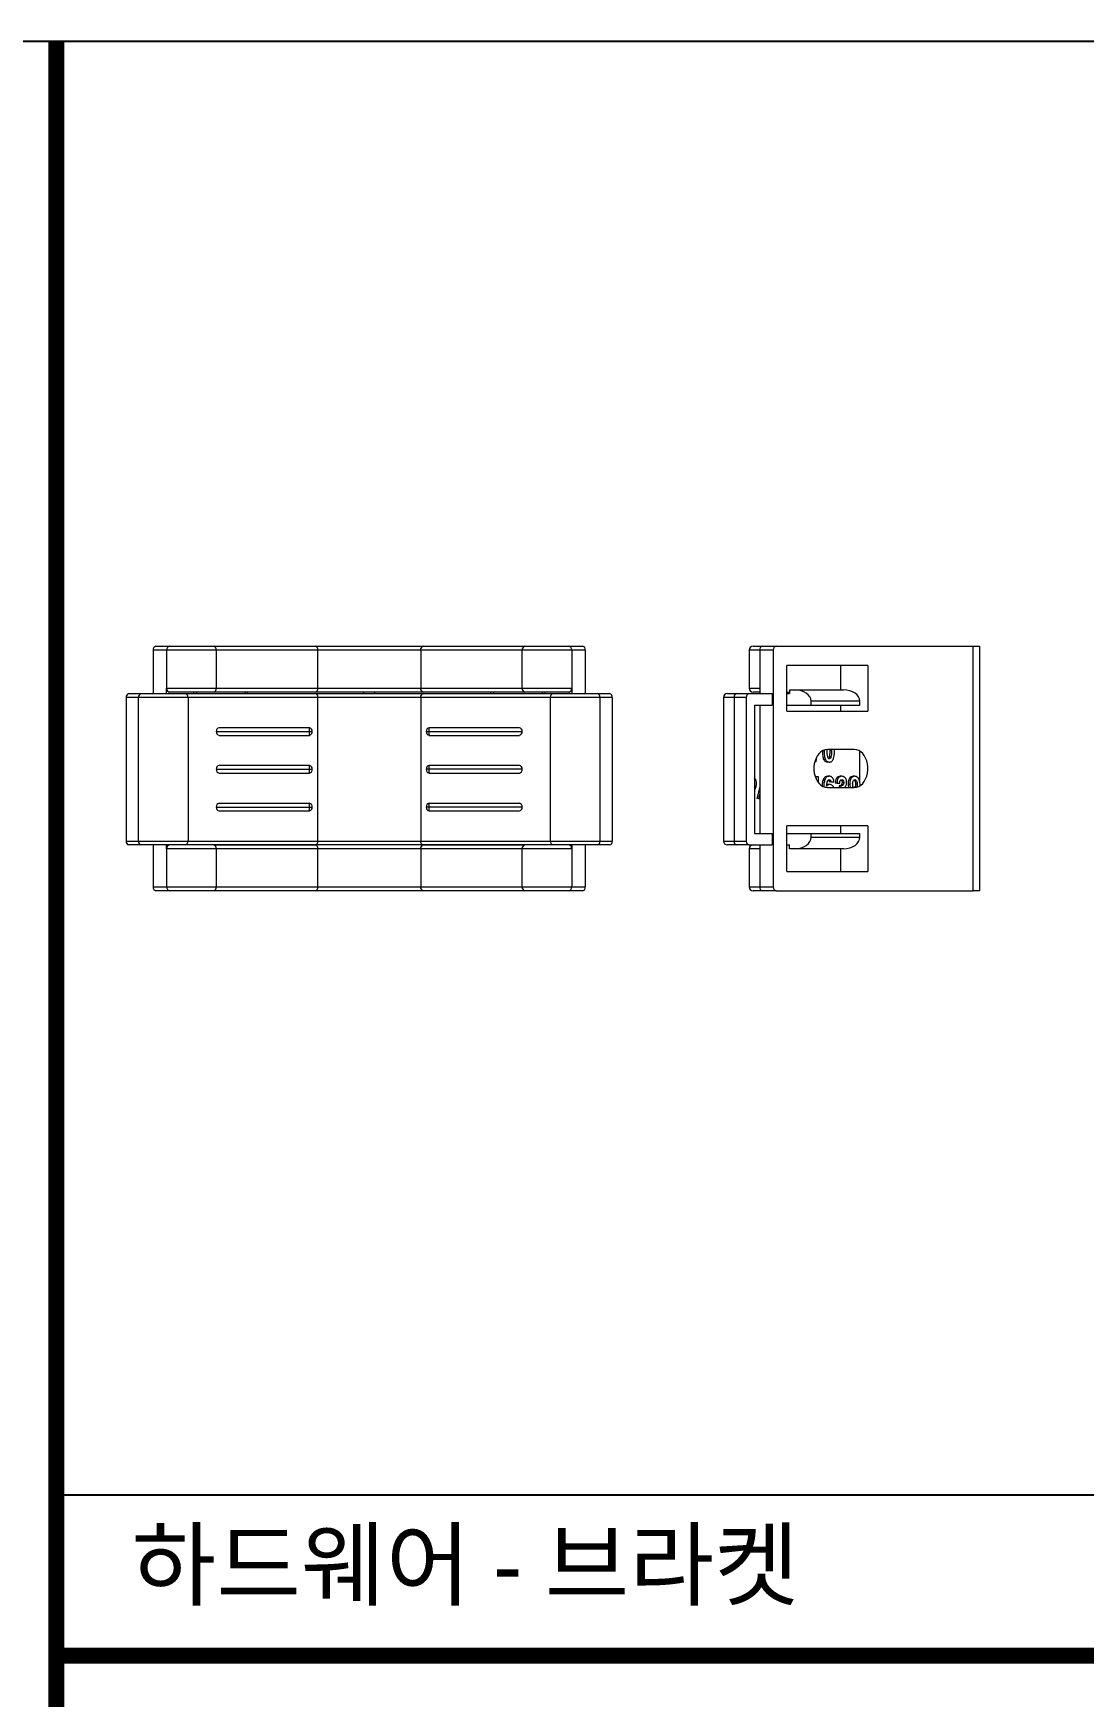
# Model space of a CAD drawing. Extents: x -256 to 8104, y -176 to 5714.
# Drawn here: x 5818 to 6471, y 4509 to 5543 of the extents above; entities that cross this region are included whole.
import ezdxf

# ---------------------------------------------------------------- set-up
doc = ezdxf.new("R2010")
doc.units = 0
doc.header["$LTSCALE"] = 30
doc.layers.get('0').update_dxf_attribs({"linetype": 'CONTINUOUS'})
doc.layers.add('TIT', color=3, linetype='CONTINUOUS')
doc.layers.add('부자재', color=4, linetype='CONTINUOUS')
doc.styles.add('돋움', font='malgun.ttf')

# ---------------------------------------------------------------- blocks, each defined once
blk = doc.blocks.new('U_T170_F')
at = {"color": 0, "lineweight": 15}
for p, q in [((-13.25, 7.75), (-14.14, 7.75)), ((-14.14, 7.75), (-14.14, 4.9)), ((-13.97, 8), (-13.08, 8)), ((-10.01, 7.75), (-13.25, 7.75)), ((-13.25, 5.25), (-13.25, 7.75)), ((-13.08, 8), (-10.18, 8)), ((-10.18, 8), (-3.53, 8)), ((-10.01, 7.75), (-10.01, 5.25)), ((-3.37, 7.75), (-10.01, 7.75)), ((-3.53, 8), (3.53, 8)), ((-3.37, 5.25), (-3.37, 7.75)), ((3.37, 7.75), (-3.37, 7.75)), ((10.01, 7.75), (3.37, 7.75)), ((3.37, 7.75), (3.37, 5.25)), ((3.53, 8), (10.18, 8)), ((13.25, 7.75), (10.01, 7.75)), ((10.01, 5.25), (10.01, 7.75)), ((10.18, 8), (13.08, 8)), ((13.08, 8), (13.97, 8)), ((13.25, 7.75), (13.25, 5.25)), ((14.14, 7.75), (13.25, 7.75)), ((14.14, 7.75), (14.14, 4.9)), ((-15.1, 4.65), (-15.91, 4.65)), ((-15.91, 4.65), (-15.91, -4.75)), ((-15.73, 4.9), (-14.93, 4.9)), ((-11.86, 4.65), (-15.1, 4.65)), ((-15.1, -4.75), (-15.1, 4.65)), ((-14.93, 4.9), (-12.03, 4.9)), ((-13.26, 5.25), (-13.25, 5.25)), ((-13.26, 4.9), (-13.26, 5.25)), ((-13.25, 5.25), (-10.01, 5.25)), ((-10.18, 5), (-13.08, 5)), ((-13.08, 5), (-13.08, 5)), ((-12.03, 4.9), (-3.53, 4.9)), ((-11.86, 4.65), (-11.86, -4.75)), ((-3.37, 4.65), (-11.86, 4.65)), ((-11.49, 4.9), (-11.49, 5)), ((-11.31, 5), (-11.31, 4.9)), ((-3.53, 5), (-10.18, 5)), ((-10.01, 5.25), (-3.37, 5.25)), ((-8.13, 5), (-8.13, 4.9)), ((-7.96, 4.9), (-7.96, 5)), ((3.53, 5), (-3.53, 5)), ((-3.53, 4.9), (3.53, 4.9)), ((-3.37, 5.25), (3.37, 5.25)), ((-3.37, -4.75), (-3.37, 4.65)), ((3.37, 4.65), (-3.37, 4.65)), ((-0.35, 4.9), (-0.35, 5)), ((0.35, 5), (0.35, 4.9)), ((3.37, 5.25), (10.01, 5.25)), ((11.86, 4.65), (3.37, 4.65)), ((3.37, 4.65), (3.37, -4.75)), ((10.18, 5), (3.53, 5)), ((3.53, 4.9), (12.03, 4.9)), ((7.95, 4.9), (7.95, 5)), ((8.13, 5), (8.13, 4.9)), ((10.01, 5.25), (13.25, 5.25)), ((13.08, 5), (10.18, 5)), ((11.31, 5), (11.31, 4.9)), ((11.49, 5), (11.49, 4.9)), ((15.1, 4.65), (11.86, 4.65)), ((11.86, -4.75), (11.86, 4.65)), ((12.03, 4.9), (14.93, 4.9)), ((13.08, 5), (13.08, 5)), ((13.25, 5.25), (13.26, 5.25)), ((13.26, 5.25), (13.26, 4.9)), ((14.93, 4.9), (15.73, 4.9)), ((15.1, 4.65), (15.1, -4.75)), ((15.91, 4.65), (15.1, 4.65)), ((15.91, 4.65), (15.91, -4.75)), ((-10.01, 2.42), (-3.9, 2.42)), ((-3.92, 2.67), (-9.83, 2.67)), ((-3.9, 2.42), (-3.74, 2.42)), ((3.73, 2.42), (3.9, 2.42)), ((3.9, 2.42), (10.01, 2.42)), ((9.83, 2.67), (3.92, 2.67)), ((-9.83, 2.17), (-3.92, 2.17)), ((3.92, 2.17), (9.83, 2.17)), ((-3.92, 0.2), (-9.83, 0.2)), ((9.83, 0.2), (3.92, 0.2)), ((-10.01, -0.05), (-3.9, -0.05)), ((-9.83, -0.3), (-3.92, -0.3)), ((-3.9, -0.05), (-3.74, -0.05)), ((3.9, -0.05), (3.73, -0.05)), ((10.01, -0.05), (3.9, -0.05)), ((3.92, -0.3), (9.83, -0.3)), ((-10.01, -2.53), (-3.9, -2.53)), ((-3.92, -2.28), (-9.83, -2.28)), ((-9.83, -2.78), (-3.92, -2.78)), ((-3.9, -2.53), (-3.74, -2.53)), ((3.9, -2.53), (3.73, -2.53)), ((10.01, -2.53), (3.9, -2.53)), ((9.83, -2.28), (3.92, -2.28)), ((3.92, -2.78), (9.83, -2.78)), ((-15.91, -4.75), (-15.1, -4.75)), ((-14.93, -5), (-15.73, -5)), ((-15.1, -4.75), (-11.86, -4.75)), ((-12.03, -5), (-14.93, -5)), ((-14.14, -5), (-14.14, -7.75)), ((-13.26, -5.25), (-13.26, -5)), ((-13.25, -5.25), (-13.26, -5.25)), ((-10.01, -5.25), (-13.25, -5.25)), ((-13.25, -7.75), (-13.25, -5.25)), ((-3.53, -5), (-12.03, -5)), ((-11.86, -4.75), (-3.37, -4.75)), ((-10.18, -5), (-3.53, -5)), ((-10.01, -5.25), (-10.01, -7.75)), ((-3.37, -5.25), (-10.01, -5.25)), ((3.53, -5), (-3.53, -5)), ((-3.37, -4.75), (3.37, -4.75)), ((-3.37, -7.75), (-3.37, -5.25)), ((3.37, -5.25), (-3.37, -5.25)), ((3.37, -4.75), (11.86, -4.75)), ((10.01, -5.25), (3.37, -5.25)), ((3.37, -5.25), (3.37, -7.75)), ((12.03, -5), (3.53, -5)), ((3.53, -5), (10.18, -5)), ((13.25, -5.25), (10.01, -5.25)), ((10.01, -7.75), (10.01, -5.25)), ((11.86, -4.75), (15.1, -4.75)), ((14.93, -5), (12.03, -5)), ((13.25, -5.25), (13.25, -7.75)), ((13.26, -5.25), (13.25, -5.25)), ((13.26, -5), (13.26, -5.25)), ((14.14, -5), (14.14, -7.75)), ((15.73, -5), (14.93, -5)), ((15.1, -4.75), (15.91, -4.75)), ((-14.14, -7.75), (-13.25, -7.75)), ((-13.08, -8), (-13.97, -8)), ((-13.25, -7.75), (-10.01, -7.75)), ((-10.18, -8), (-13.08, -8)), ((-3.53, -8), (-10.18, -8)), ((-10.01, -7.75), (-3.37, -7.75)), ((3.53, -8), (-3.53, -8)), ((-3.37, -7.75), (3.37, -7.75)), ((3.37, -7.75), (10.01, -7.75)), ((10.18, -8), (3.53, -8)), ((10.01, -7.75), (13.25, -7.75)), ((13.08, -8), (10.18, -8)), ((13.97, -8), (13.08, -8)), ((13.25, -7.75), (14.14, -7.75))]:
    blk.add_line(p, q, dxfattribs=at)
for centre, radius, start, end in [((-13.92, 7.78), 0.223, 101.4219, 188.0495), ((-13.03, 7.78), 0.223, 101.4219, 188.0495), ((-10.23, 7.78), 0.222, 351.1296, 76.7542), ((-3.58, 7.78), 0.222, 351.1295, 76.7544), ((3.58, 7.78), 0.222, 103.2458, 188.8704), ((10.23, 7.78), 0.222, 103.2456, 188.8713), ((13.03, 7.78), 0.223, 351.9506, 78.5781), ((13.92, 7.78), 0.223, 351.9506, 78.5781), ((-15.69, 4.68), 0.223, 101.4218, 188.0495), ((-14.88, 4.68), 0.223, 101.4218, 188.0495), ((-13.04, 5.22), 0.223, 171.9505, 258.5782), ((-13.03, 5.22), 0.223, 171.9505, 258.5782), ((-12.08, 4.68), 0.222, 351.1293, 76.7546), ((-10.23, 5.22), 0.222, 283.2457, 8.8705), ((-3.58, 5.22), 0.222, 283.2454, 8.8705), ((-3.58, 4.68), 0.222, 351.1295, 76.7546), ((3.58, 5.22), 0.222, 171.1296, 256.7543), ((3.58, 4.68), 0.222, 103.2456, 188.8705), ((10.23, 5.22), 0.222, 171.1287, 256.7546), ((12.08, 4.68), 0.222, 103.2453, 188.8711), ((13.03, 5.22), 0.223, 281.4217, 8.0494), ((13.04, 5.22), 0.223, 281.4217, 8.0494), ((14.88, 4.68), 0.223, 351.9502, 78.5783), ((15.69, 4.68), 0.223, 351.9502, 78.5783), ((-9.79, 2.45), 0.225, 99.7965, 187.2293), ((-9.79, 2.4), 0.225, 172.7706, 260.2036), ((-3.96, 2.45), 0.225, 352.7707, 80.2034), ((-3.96, 2.4), 0.225, 279.7966, 7.2293), ((3.96, 2.45), 0.225, 99.7965, 187.2292), ((3.96, 2.4), 0.225, 172.7707, 260.2036), ((9.79, 2.45), 0.225, 352.7709, 80.2033), ((9.79, 2.4), 0.225, 279.7966, 7.2291), ((-9.79, -0.02), 0.225, 99.7964, 187.2294), ((-3.96, -0.02), 0.225, 352.7707, 80.2034), ((3.96, -0.02), 0.225, 99.7964, 187.2293), ((9.79, -0.02), 0.225, 352.7709, 80.2034), ((-9.79, -0.08), 0.225, 172.7706, 260.2036), ((-3.96, -0.08), 0.225, 279.7966, 7.2293), ((3.96, -0.08), 0.225, 172.7707, 260.2036), ((9.79, -0.08), 0.225, 279.7966, 7.2291), ((-9.79, -2.5), 0.225, 99.7964, 187.2294), ((-9.79, -2.55), 0.225, 172.7705, 260.2036), ((-3.96, -2.5), 0.225, 352.7706, 80.2035), ((-3.96, -2.55), 0.225, 279.7965, 7.2294), ((3.96, -2.5), 0.225, 99.7964, 187.2293), ((3.96, -2.55), 0.225, 172.7706, 260.2036), ((9.79, -2.5), 0.225, 352.7709, 80.2035), ((9.79, -2.55), 0.225, 279.7965, 7.2292), ((-15.69, -4.78), 0.223, 171.9505, 258.5782), ((-14.88, -4.78), 0.223, 171.9505, 258.5782), ((-13.04, -5.22), 0.223, 101.4218, 188.0495), ((-13.03, -5.22), 0.223, 101.4218, 188.0495), ((-12.08, -4.78), 0.222, 283.2454, 8.8707), ((-10.23, -5.22), 0.222, 351.1295, 76.7543), ((-3.58, -4.78), 0.222, 283.2454, 8.8705), ((-3.58, -5.22), 0.222, 351.1295, 76.7546), ((3.58, -4.78), 0.222, 171.1295, 256.7544), ((3.58, -5.22), 0.222, 103.2457, 188.8704), ((10.23, -5.22), 0.222, 103.2454, 188.8713), ((12.08, -4.78), 0.222, 171.1289, 256.7547), ((13.03, -5.22), 0.223, 351.9506, 78.5783), ((13.04, -5.22), 0.223, 351.9506, 78.5783), ((14.88, -4.78), 0.223, 281.4217, 8.0498), ((15.69, -4.78), 0.223, 281.4217, 8.0498), ((-13.92, -7.78), 0.223, 171.9505, 258.5781), ((-13.03, -7.78), 0.223, 171.9505, 258.5781), ((-10.23, -7.78), 0.222, 283.2458, 8.8704), ((-3.58, -7.78), 0.222, 283.2456, 8.8705), ((3.58, -7.78), 0.222, 171.1296, 256.7542), ((10.23, -7.78), 0.222, 171.1287, 256.7544), ((13.03, -7.78), 0.223, 281.4219, 8.0494), ((13.92, -7.78), 0.223, 281.4219, 8.0494)]:
    blk.add_arc(centre, radius, start, end, dxfattribs=at)
for centre, start_param, end_param in [((-3.92, 2.42), 4.712389, 6.283185), ((-3.92, 2.42), 3.141593, 4.712389), ((3.92, 2.42), 0, 1.570796), ((3.92, 2.42), 1.570796, 3.141593), ((-3.92, -0.05), 4.712389, 6.283185), ((3.92, -0.05), 0, 1.570796), ((-3.92, -0.05), 3.141593, 4.712389), ((3.92, -0.05), 1.570796, 3.141593), ((-3.92, -2.53), 4.712389, 6.283185), ((-3.92, -2.53), 3.141593, 4.712389), ((3.92, -2.53), 0, 1.570796), ((3.92, -2.53), 1.570796, 3.141593)]:
    blk.add_ellipse(centre, major_axis=(0, 0.25), ratio=0.066578, start_param=start_param, end_param=end_param, dxfattribs=at)
blk = doc.blocks.new('U_T170_U')
at = {"color": 0, "lineweight": 15}
for p, q in [((-6.71, 7.75), (-6.71, 5.25)), ((-6.02, 7.75), (-6.71, 7.75)), ((-6.46, 8), (-5.84, 8)), ((-5.13, 7.75), (-6.02, 7.75)), ((-6.02, 7.75), (-6.02, 5.25)), ((-5.84, 8), (-4.95, 8)), ((-5.13, 7.75), (-5.13, -7.75)), ((-4.95, 8), (7.95, 8)), ((7.95, -8), (7.95, 8)), ((7.95, 8), (8.39, 8)), ((8.39, -8), (8.39, 8)), ((1.06, 6.75), (-4.25, 6.75)), ((-4.25, 3.75), (-4.25, 6.75)), ((-0.71, 5.15), (-0.71, 6.75)), ((1.06, 6.75), (1.06, 3.75)), ((-8.39, 4.65), (-8.39, -4.75)), ((-7.7, 4.65), (-8.39, 4.65)), ((-8.14, 4.9), (-7.53, 4.9)), ((-6.9, 4.65), (-7.7, 4.65)), ((-7.7, 4.65), (-7.7, -4.75)), ((-7.53, 4.9), (-6.72, 4.9)), ((-6.9, 4.65), (-6.9, -4.75)), ((-6.72, 4.9), (-5.2, 4.9)), ((-6.71, 5.25), (-6.02, 5.25)), ((-6.01, 5), (-6.46, 5)), ((-6.02, 5.25), (-6.01, 5.25)), ((-6.01, 5.25), (-6.01, 4.9)), ((-5.2, 4.9), (-5.2, 4.15)), ((-4.25, 5), (-4.07, 5)), ((-4.25, 4.9), (-4.07, 4.9)), ((-4.07, 5.15), (-4.07, 4.9)), ((-4.07, 5.15), (-3.72, 5.15)), ((-3.72, 5.15), (-0.53, 5.15)), ((-2.65, 4.15), (-2.65, 4.4)), ((0.53, 4.4), (-2.65, 4.4)), ((0.53, 4.15), (0.53, 4.4)), ((-6.37, 4.15), (-5.2, 4.15)), ((-6.37, 4.15), (-6.37, -4.25)), ((-6.01, 4.15), (-6.01, -4.25)), ((-4.25, 4.15), (-2.65, 4.15)), ((-4.25, 3.75), (1.06, 3.75)), ((-2.65, 4.15), (0.53, 4.15)), ((-0.71, 3.75), (-0.71, 4.15)), ((-1.81, 1.15), (-1.92, 1.15)), ((-1.81, 1.2), (-1.81, 1.15)), ((-1.6, 1.15), (-1.6, 1.25)), ((0.17, 1.25), (-1.59, 1.25)), ((-1.44, 1.25), (-1.44, 1.15)), ((-1.33, 1.15), (-1.44, 1.15)), ((-1.33, 1.25), (-1.33, 1.15)), ((-1.13, 1.15), (-1.14, 1.25)), ((0.51, 1.16), (0.51, -0.79)), ((-2.42, 0.46), (-2.32, 0.46)), ((-1.72, 0.59), (-1.84, 0.59)), ((-1.47, 0.42), (-1.58, 0.42)), ((-1.36, 0.76), (-1.47, 0.76)), ((-6.31, -0.67), (-6.37, -0.62)), ((-2.34, -0.54), (-2.39, -0.54)), ((-2.34, -0.54), (-2.35, -0.62)), ((-2.18, -0.54), (-2.34, -0.54)), ((-2.18, -0.94), (-2.18, -0.54)), ((-1.77, -0.79), (-1.89, -0.79)), ((-1.57, -1.08), (-1.63, -1.08)), ((-1.46, -0.51), (-1.57, -0.51)), ((-1.44, -1.04), (-1.56, -1.04)), ((-1.52, -0.75), (-1.5, -0.78)), ((-1.39, -0.78), (-1.5, -0.78)), ((-1.35, -0.88), (-1.47, -0.88)), ((-1.35, -0.88), (-1.16, -0.88)), ((-0.96, -0.97), (-1.08, -0.97)), ((-0.89, -0.64), (-1, -0.64)), ((-0.96, -0.97), (-0.78, -0.97)), ((-0.64, -0.51), (-0.75, -0.51)), ((-0.54, -0.8), (-0.65, -0.8)), ((-0.52, -0.93), (-0.63, -0.93)), ((-0.13, -1.04), (-0.24, -1.04)), ((-0.03, -0.64), (-0.15, -0.64)), ((0.21, -0.51), (0.1, -0.51)), ((0.32, -0.81), (0.21, -0.81)), ((0.36, -1.02), (0.25, -1.02)), ((0.55, -1.11), (0.55, -1.06)), ((-6.01, -1.21), (-6.21, -1.96)), ((-6.1, -1.96), (-6.21, -1.96)), ((-6.01, -1.64), (-6.1, -1.96)), ((-6.1, -1.96), (-6.01, -1.96)), ((-1.63, -1.16), (-1.64, -1.15)), ((-1.59, -1.25), (0.17, -1.25)), ((-1.18, -1.25), (-1.22, -1.18)), ((-0.83, -1.13), (-0.83, -1.25)), ((-0.72, -1.13), (-0.83, -1.13)), ((-0.69, -1.13), (-0.72, -1.13)), ((-0.72, -1.13), (-0.72, -1.25)), ((-0.58, -1.1), (-0.69, -1.1)), ((-0.44, -1.2), (-0.44, -1.19)), ((0.14, -1.25), (0.11, -1.22)), ((0.2, -1.22), (0.17, -1.25)), ((0.31, -1.22), (0.2, -1.22)), ((-6.37, -4.25), (-5.2, -4.25)), ((-5.2, -4.25), (-5.2, -5)), ((1.06, -3.75), (-4.25, -3.75)), ((-4.25, -6.75), (-4.25, -3.75)), ((-4.25, -4.25), (-2.65, -4.25)), ((-2.65, -4.5), (-2.65, -4.25)), ((-2.65, -4.25), (0.53, -4.25)), ((-0.71, -4.25), (-0.71, -3.75)), ((0.53, -4.5), (0.53, -4.25)), ((1.06, -3.75), (1.06, -6.75)), ((-8.39, -4.75), (-7.7, -4.75)), ((-7.53, -5), (-8.14, -5)), ((-7.7, -4.75), (-6.9, -4.75)), ((-6.72, -5), (-7.53, -5)), ((-6.72, -5), (-5.2, -5)), ((-6.71, -5.25), (-6.71, -7.75)), ((-6.02, -5.25), (-6.71, -5.25)), ((-6.02, -5.25), (-6.02, -7.75)), ((-6.01, -5.25), (-6.02, -5.25)), ((-6.01, -5), (-6.01, -5.25)), ((-4.25, -5), (-4.07, -5)), ((-4.07, -5.25), (-4.07, -5)), ((-3.72, -5.25), (-4.07, -5.25)), ((-0.53, -5.25), (-3.72, -5.25)), ((-2.65, -4.5), (0.53, -4.5)), ((-0.71, -6.75), (-0.71, -5.25)), ((-4.25, -6.75), (1.06, -6.75)), ((-6.71, -7.75), (-6.02, -7.75)), ((-5.84, -8), (-6.46, -8)), ((-6.02, -7.75), (-5.13, -7.75)), ((-4.95, -8), (-5.84, -8)), ((-4.95, -8), (7.95, -8)), ((8.39, -8), (7.95, -8))]:
    blk.add_line(p, q, dxfattribs=at)
at = {"color": 0, "lineweight": 15, "flags": 128}
for points in [[(-6.01, 5.19), (-6.02, 5.2), (-6.02, 5.25)], [(-1.59, 1.25), (-1.74, 1.23), (-1.88, 1.18), (-2.01, 1.1), (-2.14, 0.99), (-2.24, 0.85), (-2.33, 0.68), (-2.4, 0.5), (-2.45, 0.31), (-2.47, 0.1), (-2.47, -0.1), (-2.45, -0.31), (-2.4, -0.5), (-2.33, -0.68), (-2.24, -0.85), (-2.14, -0.99), (-2.01, -1.1), (-1.88, -1.18), (-1.74, -1.23), (-1.59, -1.25)], [(0.17, -1.25), (0.32, -1.23), (0.46, -1.18), (0.59, -1.1), (0.72, -0.99), (0.82, -0.85), (0.91, -0.68), (0.98, -0.5), (1.03, -0.31), (1.05, -0.1), (1.05, 0.1), (1.03, 0.31), (0.98, 0.5), (0.91, 0.68), (0.82, 0.85), (0.72, 0.99), (0.59, 1.1), (0.46, 1.18), (0.32, 1.23), (0.17, 1.25)], [(-6.01, -5.19), (-6.02, -5.2), (-6.02, -5.25)]]:
    blk.add_lwpolyline(points, dxfattribs=at)
at = {"color": 0, "lineweight": 15}
for centre, radius, start, end in [((-6.46, 7.75), 0.25, 90, 180), ((-5.8, 7.78), 0.223, 101.4219, 188.0494), ((-4.91, 7.78), 0.223, 101.4219, 188.0494), ((-8.14, 4.65), 0.25, 90, 180), ((-7.48, 4.68), 0.223, 101.4217, 188.0498), ((-6.68, 4.68), 0.223, 101.4217, 188.0498), ((-6.46, 5.25), 0.25, 180, 270), ((-8.14, -4.75), 0.25, 180, 270), ((-7.48, -4.78), 0.223, 171.9502, 258.5783), ((-6.68, -4.78), 0.223, 171.9502, 258.5783), ((-6.46, -5.25), 0.25, 90, 180), ((-6.46, -7.75), 0.25, 180, 270), ((-5.8, -7.78), 0.223, 171.9506, 258.5781), ((-4.91, -7.78), 0.223, 171.9506, 258.5781)]:
    blk.add_arc(centre, radius, start, end, dxfattribs=at)
for centre, major_axis, start_param, end_param in [((-3.72, 4.4), (1.06, 0), 0, 1.570796), ((-0.53, 4.4), (1.06, 0), 0, 1.570796), ((-3.72, -4.5), (-1.06, 0), 1.570796, 3.141593), ((-0.53, -4.5), (-1.06, 0), 1.570796, 3.141593)]:
    blk.add_ellipse(centre, major_axis=major_axis, ratio=0.707107, start_param=start_param, end_param=end_param, dxfattribs=at)
for points, knots in [([(-1.92, 1.15), (-1.92, 1.04), (-1.91, 0.89), (-1.88, 0.7), (-1.85, 0.63), (-1.84, 0.59)], [0, 0, 0, 0, 0.559908, 0.780089, 1, 1, 1, 1]), ([(-1.81, 1.15), (-1.8, 1.04), (-1.8, 0.89), (-1.77, 0.7), (-1.74, 0.63), (-1.72, 0.59)], [0, 0, 0, 0, 0.559908, 0.780089, 1, 1, 1, 1]), ([(-1.57, 0.76), (-1.58, 0.83), (-1.6, 0.96), (-1.6, 1.09), (-1.6, 1.15)], [0, 0, 0, 0, 0.559317, 1, 1, 1, 1]), ([(-1.44, 1.15), (-1.44, 1.07), (-1.44, 0.94), (-1.46, 0.81), (-1.47, 0.76)], [0, 0, 0, 0, 0.5606458, 1, 1, 1, 1]), ([(-1.33, 1.15), (-1.32, 1.07), (-1.32, 0.94), (-1.35, 0.81), (-1.36, 0.76)], [0, 0, 0, 0, 0.5606458, 1, 1, 1, 1]), ([(-1.21, 0.59), (-1.2, 0.64), (-1.16, 0.74), (-1.13, 0.93), (-1.13, 1.06), (-1.13, 1.15)], [0, 0, 0, 0, 0.279542, 0.5597, 1, 1, 1, 1]), ([(-2.32, 0.46), (-2.32, 0.53), (-2.31, 0.64), (-2.29, 0.74), (-2.29, 0.76)], [0, 0, 0, 0, 0.732144, 1, 1, 1, 1]), ([(-1.84, 0.59), (-1.82, 0.56), (-1.78, 0.5), (-1.69, 0.43), (-1.62, 0.42), (-1.58, 0.42)], [0, 0, 0, 0, 0.280139, 0.560251, 1, 1, 1, 1]), ([(-1.72, 0.59), (-1.71, 0.56), (-1.67, 0.5), (-1.58, 0.43), (-1.51, 0.42), (-1.47, 0.42)], [0, 0, 0, 0, 0.280139, 0.560251, 1, 1, 1, 1]), ([(-1.47, 0.64), (-1.48, 0.64), (-1.51, 0.64), (-1.55, 0.68), (-1.56, 0.73), (-1.57, 0.76)], [0, 0, 0, 0, 0.280871, 0.560958, 1, 1, 1, 1]), ([(-1.47, 0.76), (-1.47, 0.74), (-1.48, 0.7), (-1.5, 0.66), (-1.52, 0.66), (-1.52, 0.66)], [0, 0, 0, 0, 0.471328, 0.940953, 1, 1, 1, 1]), ([(-1.36, 0.76), (-1.36, 0.74), (-1.37, 0.7), (-1.41, 0.65), (-1.44, 0.64), (-1.47, 0.64)], [0, 0, 0, 0, 0.281483, 0.561946, 1, 1, 1, 1]), ([(-1.47, 0.42), (-1.44, 0.42), (-1.39, 0.42), (-1.31, 0.46), (-1.25, 0.52), (-1.23, 0.57), (-1.21, 0.59)], [0, 0, 0, 0, 0.280141, 0.559947, 0.779975, 1, 1, 1, 1]), ([(-6.23, -1), (-6.23, -0.93), (-6.24, -0.8), (-6.29, -0.71), (-6.31, -0.67)], [0, 0, 0, 0, 0.560383, 1, 1, 1, 1]), ([(-6.29, -1.27), (-6.27, -1.22), (-6.24, -1.14), (-6.23, -1.04), (-6.23, -1)], [0, 0, 0, 0, 0.559515, 1, 1, 1, 1]), ([(-1.89, -0.79), (-1.91, -0.88), (-1.93, -0.99), (-1.94, -1.11), (-1.94, -1.13)], [0, 0, 0, 0, 0.778323, 1, 1, 1, 1]), ([(-1.57, -0.51), (-1.6, -0.51), (-1.68, -0.52), (-1.77, -0.58), (-1.84, -0.68), (-1.87, -0.75), (-1.89, -0.79)], [0, 0, 0, 0, 0.280234, 0.55978, 0.779784, 1, 1, 1, 1]), ([(-1.77, -0.79), (-1.8, -0.88), (-1.83, -1.01), (-1.83, -1.15), (-1.83, -1.2)], [0, 0, 0, 0, 0.659986, 1, 1, 1, 1]), ([(-1.46, -0.51), (-1.49, -0.51), (-1.57, -0.52), (-1.66, -0.58), (-1.73, -0.68), (-1.76, -0.75), (-1.77, -0.79)], [0, 0, 0, 0, 0.280234, 0.559781, 0.779784, 1, 1, 1, 1]), ([(-1.64, -1.15), (-1.64, -1.1), (-1.63, -1), (-1.61, -0.91), (-1.6, -0.87)], [0, 0, 0, 0, 0.560262, 1, 1, 1, 1]), ([(-1.56, -1.04), (-1.58, -1.04), (-1.61, -1.04), (-1.63, -1.05), (-1.63, -1.05)], [0, 0, 0, 0, 0.962612, 1, 1, 1, 1]), ([(-1.57, -1.08), (-1.58, -1.09), (-1.61, -1.11), (-1.63, -1.14), (-1.63, -1.16)], [0, 0, 0, 0, 0.559745, 1, 1, 1, 1]), ([(-1.6, -0.87), (-1.59, -0.85), (-1.58, -0.81), (-1.54, -0.75), (-1.5, -0.74), (-1.47, -0.73)], [0, 0, 0, 0, 0.281426, 0.562248, 1, 1, 1, 1]), ([(-1.44, -1.04), (-1.47, -1.04), (-1.51, -1.04), (-1.55, -1.07), (-1.57, -1.08)], [0, 0, 0, 0, 0.56021, 1, 1, 1, 1]), ([(-1.5, -0.78), (-1.49, -0.8), (-1.47, -0.83), (-1.47, -0.87), (-1.47, -0.88)], [0, 0, 0, 0, 0.559047, 1, 1, 1, 1]), ([(-1.47, -0.73), (-1.45, -0.73), (-1.42, -0.74), (-1.4, -0.77), (-1.39, -0.78)], [0, 0, 0, 0, 0.560411, 1, 1, 1, 1]), ([(-1.34, -0.53), (-1.36, -0.53), (-1.4, -0.51), (-1.44, -0.51), (-1.46, -0.51)], [0, 0, 0, 0, 0.559854, 1, 1, 1, 1]), ([(-1.22, -1.18), (-1.23, -1.15), (-1.27, -1.1), (-1.35, -1.05), (-1.41, -1.04), (-1.44, -1.04)], [0, 0, 0, 0, 0.280172, 0.560323, 1, 1, 1, 1]), ([(-1.39, -0.78), (-1.38, -0.8), (-1.36, -0.83), (-1.36, -0.87), (-1.35, -0.88)], [0, 0, 0, 0, 0.559048, 1, 1, 1, 1]), ([(-1.24, -0.62), (-1.26, -0.6), (-1.29, -0.56), (-1.33, -0.54), (-1.34, -0.53)], [0, 0, 0, 0, 0.559354, 1, 1, 1, 1]), ([(-1.19, -0.73), (-1.2, -0.7), (-1.21, -0.66), (-1.23, -0.63), (-1.24, -0.62)], [0, 0, 0, 0, 0.560163, 1, 1, 1, 1]), ([(-1.16, -0.88), (-1.16, -0.85), (-1.17, -0.8), (-1.18, -0.75), (-1.19, -0.73)], [0, 0, 0, 0, 0.559833, 1, 1, 1, 1]), ([(-1, -0.64), (-1.02, -0.7), (-1.07, -0.8), (-1.07, -0.92), (-1.08, -0.97)], [0, 0, 0, 0, 0.558229, 1, 1, 1, 1]), ([(-0.75, -0.51), (-0.8, -0.51), (-0.89, -0.52), (-0.96, -0.61), (-1, -0.64)], [0, 0, 0, 0, 0.560547, 1, 1, 1, 1]), ([(-0.89, -0.64), (-0.91, -0.7), (-0.96, -0.8), (-0.96, -0.92), (-0.96, -0.97)], [0, 0, 0, 0, 0.558228, 1, 1, 1, 1]), ([(-0.64, -0.51), (-0.69, -0.51), (-0.78, -0.52), (-0.85, -0.61), (-0.89, -0.64)], [0, 0, 0, 0, 0.560545, 1, 1, 1, 1]), ([(-0.78, -0.97), (-0.78, -0.95), (-0.78, -0.9), (-0.77, -0.85), (-0.77, -0.83)], [0, 0, 0, 0, 0.560209, 1, 1, 1, 1]), ([(-0.77, -0.83), (-0.76, -0.82), (-0.74, -0.78), (-0.7, -0.74), (-0.67, -0.74), (-0.65, -0.73)], [0, 0, 0, 0, 0.280307, 0.560391, 1, 1, 1, 1]), ([(-0.7, -0.75), (-0.7, -0.75), (-0.68, -0.75), (-0.67, -0.78), (-0.65, -0.8)], [0, 0, 0, 0, 0.144943, 1, 1, 1, 1]), ([(-0.63, -0.93), (-0.63, -0.97), (-0.64, -1.02), (-0.67, -1.07), (-0.68, -1.09), (-0.69, -1.1)], [0, 0, 0, 0, 0.557783, 0.778843, 1, 1, 1, 1]), ([(-0.65, -0.73), (-0.62, -0.73), (-0.58, -0.74), (-0.56, -0.78), (-0.54, -0.8)], [0, 0, 0, 0, 0.560948, 1, 1, 1, 1]), ([(-0.65, -0.8), (-0.65, -0.82), (-0.63, -0.86), (-0.63, -0.91), (-0.63, -0.93)], [0, 0, 0, 0, 0.558733, 1, 1, 1, 1]), ([(-0.43, -0.6), (-0.47, -0.57), (-0.53, -0.52), (-0.6, -0.51), (-0.64, -0.51)], [0, 0, 0, 0, 0.559097, 1, 1, 1, 1]), ([(-0.52, -0.93), (-0.52, -0.97), (-0.53, -1.02), (-0.56, -1.07), (-0.57, -1.09), (-0.58, -1.1)], [0, 0, 0, 0, 0.5577849, 0.7788458, 1, 1, 1, 1]), ([(-0.54, -0.8), (-0.54, -0.82), (-0.52, -0.86), (-0.52, -0.91), (-0.52, -0.93)], [0, 0, 0, 0, 0.558733, 1, 1, 1, 1]), ([(-0.33, -0.92), (-0.33, -0.88), (-0.33, -0.81), (-0.36, -0.7), (-0.4, -0.63), (-0.43, -0.6)], [0, 0, 0, 0, 0.280911, 0.561509, 1, 1, 1, 1]), ([(-0.36, -1.1), (-0.35, -1.07), (-0.33, -1.01), (-0.33, -0.95), (-0.33, -0.92)], [0, 0, 0, 0, 0.5594877, 1, 1, 1, 1]), ([(-0.15, -0.64), (-0.16, -0.67), (-0.2, -0.73), (-0.24, -0.87), (-0.24, -0.97), (-0.24, -1.04)], [0, 0, 0, 0, 0.279897, 0.560014, 1, 1, 1, 1]), ([(-0.24, -1.04), (-0.24, -1.1), (-0.24, -1.18), (-0.21, -1.24), (-0.21, -1.25)], [0, 0, 0, 0, 0.897473, 1, 1, 1, 1]), ([(0.1, -0.51), (0.05, -0.52), (-0.04, -0.52), (-0.11, -0.6), (-0.15, -0.64)], [0, 0, 0, 0, 0.560242, 1, 1, 1, 1]), ([(-0.03, -0.64), (-0.05, -0.67), (-0.09, -0.73), (-0.12, -0.87), (-0.13, -0.97), (-0.13, -1.04)], [0, 0, 0, 0, 0.2798969, 0.5600137, 1, 1, 1, 1]), ([(-0.13, -1.04), (-0.13, -1.1), (-0.13, -1.18), (-0.1, -1.24), (-0.1, -1.25)], [0, 0, 0, 0, 0.897473, 1, 1, 1, 1]), ([(0.21, -0.51), (0.16, -0.52), (0.07, -0.52), (0, -0.6), (-0.03, -0.64)], [0, 0, 0, 0, 0.560241, 1, 1, 1, 1]), ([(0.06, -0.99), (0.07, -0.95), (0.07, -0.87), (0.1, -0.81), (0.12, -0.78)], [0, 0, 0, 0, 0.561267, 1, 1, 1, 1]), ([(0.11, -1.22), (0.1, -1.21), (0.08, -1.17), (0.07, -1.09), (0.07, -1.03), (0.06, -0.99)], [0, 0, 0, 0, 0.279413, 0.559574, 1, 1, 1, 1]), ([(0.12, -0.78), (0.13, -0.76), (0.16, -0.74), (0.19, -0.73), (0.21, -0.73)], [0, 0, 0, 0, 0.558867, 1, 1, 1, 1]), ([(0.15, -0.75), (0.16, -0.75), (0.18, -0.76), (0.2, -0.78), (0.21, -0.81)], [0, 0, 0, 0, 0.203046, 1, 1, 1, 1]), ([(0.25, -1.02), (0.25, -1.06), (0.25, -1.13), (0.22, -1.19), (0.2, -1.22)], [0, 0, 0, 0, 0.560598, 1, 1, 1, 1]), ([(0.41, -0.6), (0.37, -0.57), (0.31, -0.52), (0.24, -0.51), (0.21, -0.51)], [0, 0, 0, 0, 0.558865, 1, 1, 1, 1]), ([(0.21, -0.73), (0.23, -0.74), (0.28, -0.74), (0.31, -0.79), (0.32, -0.81)], [0, 0, 0, 0, 0.56016, 1, 1, 1, 1]), ([(0.21, -0.81), (0.23, -0.84), (0.25, -0.91), (0.25, -0.98), (0.25, -1.02)], [0, 0, 0, 0, 0.558035, 1, 1, 1, 1]), ([(0.36, -1.02), (0.36, -1.06), (0.36, -1.13), (0.33, -1.19), (0.31, -1.22)], [0, 0, 0, 0, 0.560598, 1, 1, 1, 1]), ([(0.32, -0.81), (0.34, -0.84), (0.36, -0.91), (0.36, -0.98), (0.36, -1.02)], [0, 0, 0, 0, 0.558035, 1, 1, 1, 1]), ([(0.51, -0.81), (0.5, -0.77), (0.47, -0.68), (0.43, -0.62), (0.41, -0.6)], [0, 0, 0, 0, 0.559981, 1, 1, 1, 1]), ([(0.55, -1.06), (0.55, -1.02), (0.54, -0.93), (0.52, -0.85), (0.51, -0.81)], [0, 0, 0, 0, 0.560042, 1, 1, 1, 1]), ([(-6.37, -1.38), (-6.35, -1.37), (-6.32, -1.34), (-6.3, -1.3), (-6.29, -1.27)], [0, 0, 0, 0, 0.387371, 1, 1, 1, 1]), ([(-0.69, -1.1), (-0.71, -1.11), (-0.75, -1.12), (-0.78, -1.12), (-0.8, -1.13)], [0, 0, 0, 0, 0.559039, 1, 1, 1, 1]), ([(-0.58, -1.1), (-0.6, -1.11), (-0.64, -1.12), (-0.67, -1.12), (-0.69, -1.13)], [0, 0, 0, 0, 0.559035, 1, 1, 1, 1]), ([(-0.44, -1.19), (-0.43, -1.18), (-0.4, -1.16), (-0.37, -1.12), (-0.36, -1.1)], [0, 0, 0, 0, 0.559521, 1, 1, 1, 1]), ([(-0.38, -1.25), (-0.39, -1.24), (-0.41, -1.22), (-0.43, -1.2), (-0.44, -1.2)], [0, 0, 0, 0, 0.397228, 1, 1, 1, 1])]:
    blk.add_open_spline(points, degree=3, knots=knots, dxfattribs=at)
blk = doc.blocks.new('URINAL_04')
at = {"color": 8}
blk.add_line((5832, 4634.8), (7217.2, 4634.8), dxfattribs=at)
at = {"color": 8, "const_width": 10}
for points in [[(5832, 0.1), (5832, 5538.4)], [(5832, 4534.8), (7217.2, 4534.8)]]:
    blk.add_lwpolyline(points, dxfattribs=at)
at = {"color": 2}
for points in [[(-0.7, 5538.4), (7251.6, 5538.4), (7251.6, 0.1), (-0.7, 0.1)], [(-0.7, 5538.4), (7251.6, 5538.4), (7251.6, 0.1), (-0.7, 0.1)], [(-0.7, 5538.4), (7981.2, 5538.4), (7981.2, 0.1), (-0.7, 0.1)]]:
    blk.add_lwpolyline(points, close=True, dxfattribs=at)
at = {"layer": '부자재', "xscale": 9.5, "yscale": 9.5}
for name, p in [('U_T170_F', (6026.5, 5086.3)), ('U_T170_U', (6326.5, 5086.3))]:
    blk.add_blockref(name, p, dxfattribs=at)
at = {"layer": 'TIT', "style": '돋움'}
blk.add_text('하드웨어 - 브라켓', height=42, dxfattribs=at).set_placement((5878.7, 4570.4))

msp = doc.modelspace()

# ---------------------------------------------------------------- block references
msp.add_blockref('URINAL_04', (0, 0))

doc.saveas('drawing.dxf')
